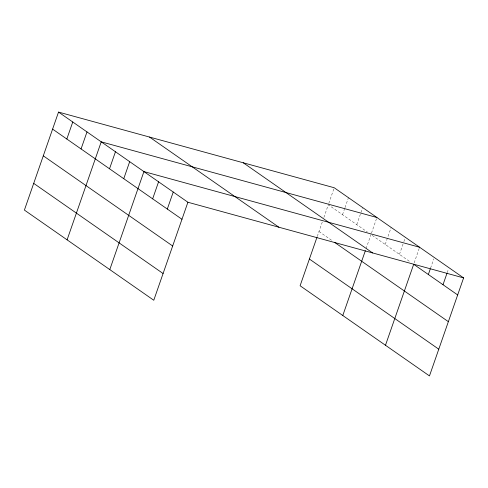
<?xml version="1.0" encoding="UTF-8"?>
<svg xmlns="http://www.w3.org/2000/svg" width="488" height="488" viewBox="0 0 488 488"><rect width="100%" height="100%" fill="white"/><g stroke="black" fill="none" stroke-linecap="round" stroke-linejoin="round"><path stroke-width="0.37" stroke-dasharray="2.44 1.83" d="M317.267 236.442L322.415 221.656M323.886 217.441L328.296 204.777L367.275 231.946M328.79 203.362L334.225 187.752M342.527 214.696L344.748 208.315M344.998 207.601L348.456 197.671M356.759 224.614L362.688 207.589M366.091 248.599L370.99 234.533M371.484 233.111L376.669 218.215M385.221 244.451L391.15 227.42M399.452 254.37L403.649 242.304M403.899 241.597L405.382 237.339M414.178 262.867L419.363 247.965M430.569 268.119L433.783 258.896M447.209 272.658L448.441 269.114M372.228 235.393L410.591 262.129M318.987 231.501L332.603 240.987"/><path stroke-width="0.73" d="M58.529 112.081L24.4 210.09L153.775 300.248L187.904 202.245L58.529 112.081L334.225 187.752L463.6 277.91L429.47 375.919L300.096 285.755L317.023 237.15M66.832 139.031L72.761 122M81.063 148.944L86.992 131.919M67.094 239.84L101.223 141.837L376.919 217.508M109.526 168.781L115.455 151.756M123.757 178.7L129.686 161.668M109.788 269.596L143.917 171.587L419.613 247.257M152.653 198.836L158.582 181.804M167.311 209.053L173.246 192.022M342.79 315.51L365.353 250.71M385.483 345.26L413.684 264.289L457.671 294.941M428.342 274.506L430.318 268.827M443.006 284.724L446.959 273.371M187.904 202.245L463.6 277.91M243.244 162.779L372.618 252.943M334.457 242.28L448.362 321.665M149.511 137.055L278.886 227.213M309.398 259.036L438.779 349.195M52.6 129.113L181.975 219.271M43.292 155.831L172.673 245.995M33.709 183.366L163.084 273.524"/></g></svg>
